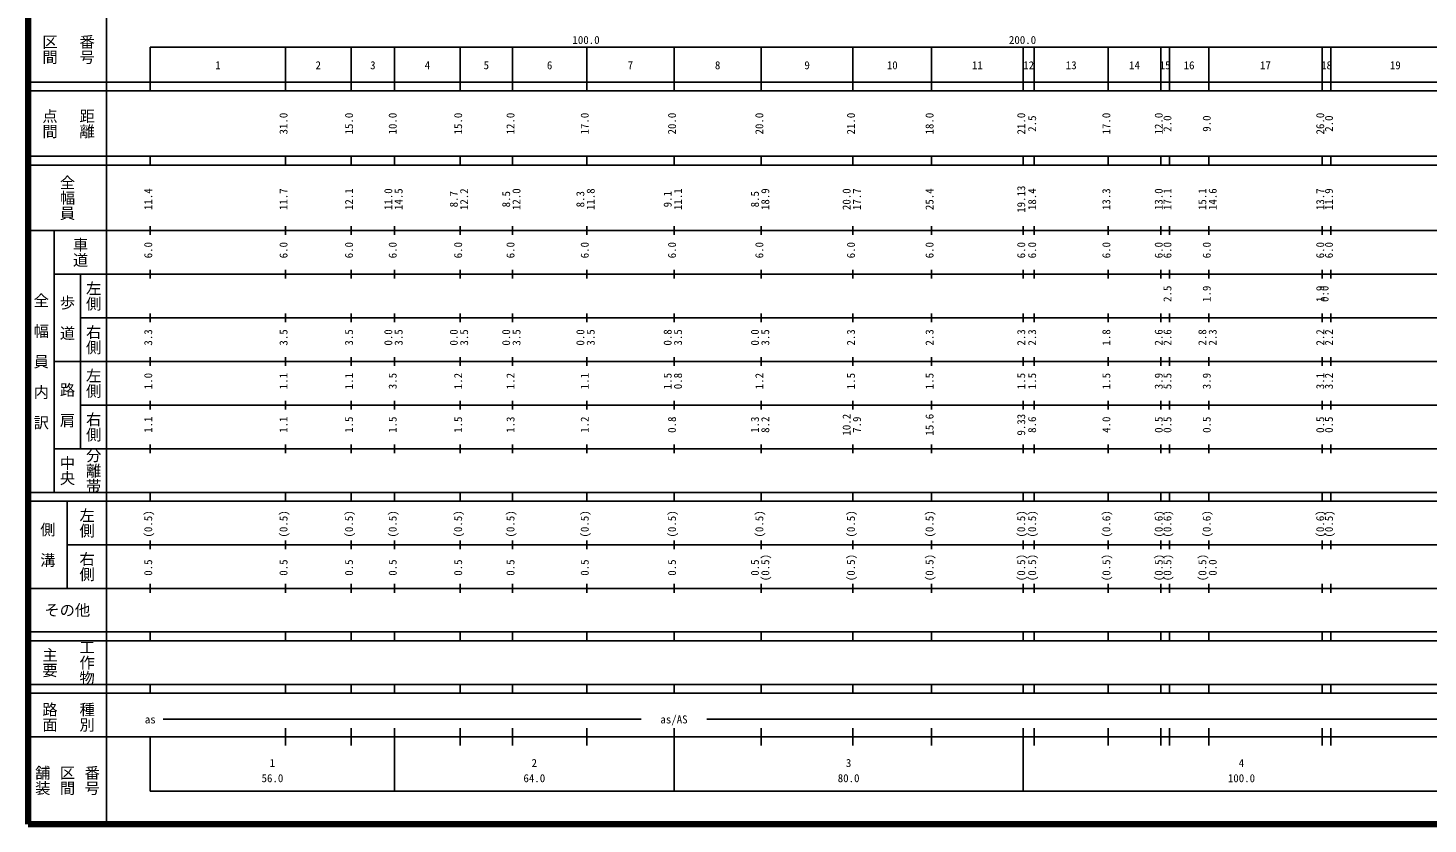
# Model space of a CAD drawing. Units: millimetres on the paper, enlarged 1000 times. Extents: x 40000 to 680000, y 20000 to 380000.
# Drawn here: x 40000 to 360738, y 20000 to 202409 of the extents above; entities that cross this region are included whole.
import ezdxf
from ezdxf.enums import TextEntityAlignment as Align

# ---------------------------------------------------------------- set-up
doc = ezdxf.new("R2010")
doc.units = ezdxf.units.MM
doc.header["$LTSCALE"] = 1000
doc.layers.add('M-TTL', color=2, linetype='Continuous', lineweight=140)
doc.layers.add('M-TTL-BAND', color=7, linetype='Continuous', lineweight=25)
doc.styles.add('@ＭＳ ゴシック', font='')
doc.styles.add('ＭＳ ゴシック', font='')
doc.styles.get('@ＭＳ ゴシック').set_extended_font_data('@MS Gothic')
doc.styles.get('ＭＳ ゴシック').set_extended_font_data('MS Gothic')

msp = doc.modelspace()

# ---------------------------------------------------------------- linework, layer by layer
at = {"layer": 'M-TTL'}
for p, q in [((40000, 380000), (40000, 20000)), ((40000, 20000), (680000, 20000))]:
    msp.add_line(p, q, dxfattribs=at)
at = {"layer": 'M-TTL-BAND'}
for p, q in [((58000, 370000), (58000, 20000)), ((68000, 198000), (579000, 198000)), ((68000, 198000), (68000, 188000)), ((99000, 188000), (99000, 198000)), ((114000, 188000), (114000, 198000)), ((124000, 188000), (124000, 198000)), ((139000, 188000), (139000, 198000)), ((151000, 188000), (151000, 198000)), ((168000, 188000), (168000, 198000)), ((188000, 188000), (188000, 198000)), ((208000, 188000), (208000, 198000)), ((229000, 188000), (229000, 198000)), ((247000, 188000), (247000, 198000)), ((268000, 188000), (268000, 198000)), ((270500, 188000), (270500, 198000)), ((287500, 188000), (287500, 198000)), ((299500, 188000), (299500, 198000)), ((301500, 188000), (301500, 198000)), ((310500, 188000), (310500, 198000)), ((336500, 188000), (336500, 198000)), ((338500, 188000), (338500, 198000)), ((40000, 190000), (579000, 190000)), ((40000, 188000), (579000, 188000)), ((40000, 173000), (579000, 173000)), ((40000, 171000), (579000, 171000)), ((68000, 171000), (68000, 173000)), ((99000, 171000), (99000, 173000)), ((114000, 171000), (114000, 173000)), ((124000, 171000), (124000, 173000)), ((139000, 171000), (139000, 173000)), ((151000, 171000), (151000, 173000)), ((168000, 171000), (168000, 173000)), ((188000, 171000), (188000, 173000)), ((208000, 171000), (208000, 173000)), ((229000, 171000), (229000, 173000)), ((247000, 171000), (247000, 173000)), ((268000, 171000), (268000, 173000)), ((270500, 171000), (270500, 173000)), ((287500, 171000), (287500, 173000)), ((299500, 171000), (299500, 173000)), ((301500, 171000), (301500, 173000)), ((310500, 171000), (310500, 173000)), ((336500, 171000), (336500, 173000)), ((338500, 171000), (338500, 173000)), ((40000, 156000), (579000, 156000)), ((46000, 96000), (46000, 156000)), ((68000, 155000), (68000, 157000)), ((99000, 155000), (99000, 157000)), ((114000, 155000), (114000, 157000)), ((124000, 155000), (124000, 157000)), ((139000, 155000), (139000, 157000)), ((151000, 155000), (151000, 157000)), ((168000, 155000), (168000, 157000)), ((188000, 155000), (188000, 157000)), ((208000, 155000), (208000, 157000)), ((229000, 155000), (229000, 157000)), ((247000, 155000), (247000, 157000)), ((268000, 155000), (268000, 157000)), ((270500, 155000), (270500, 157000)), ((287500, 155000), (287500, 157000)), ((299500, 155000), (299500, 157000)), ((301500, 155000), (301500, 157000)), ((310500, 155000), (310500, 157000)), ((336500, 155000), (336500, 157000)), ((338500, 155000), (338500, 157000)), ((46000, 146000), (579000, 146000)), ((52000, 146000), (52000, 106000)), ((68000, 145000), (68000, 147000)), ((99000, 145000), (99000, 147000)), ((114000, 145000), (114000, 147000)), ((124000, 145000), (124000, 147000)), ((139000, 145000), (139000, 147000)), ((151000, 145000), (151000, 147000)), ((168000, 145000), (168000, 147000)), ((188000, 145000), (188000, 147000)), ((208000, 145000), (208000, 147000)), ((229000, 145000), (229000, 147000)), ((247000, 145000), (247000, 147000)), ((268000, 145000), (268000, 147000)), ((270500, 145000), (270500, 147000)), ((287500, 145000), (287500, 147000)), ((299500, 145000), (299500, 147000)), ((301500, 145000), (301500, 147000)), ((310500, 145000), (310500, 147000)), ((336500, 145000), (336500, 147000)), ((338500, 145000), (338500, 147000)), ((52000, 136000), (579000, 136000)), ((68000, 135000), (68000, 137000)), ((99000, 135000), (99000, 137000)), ((114000, 135000), (114000, 137000)), ((124000, 135000), (124000, 137000)), ((139000, 135000), (139000, 137000)), ((151000, 135000), (151000, 137000)), ((168000, 135000), (168000, 137000)), ((188000, 135000), (188000, 137000)), ((208000, 135000), (208000, 137000)), ((229000, 135000), (229000, 137000)), ((247000, 135000), (247000, 137000)), ((268000, 135000), (268000, 137000)), ((270500, 135000), (270500, 137000)), ((287500, 135000), (287500, 137000)), ((299500, 135000), (299500, 137000)), ((301500, 135000), (301500, 137000)), ((310500, 135000), (310500, 137000)), ((336500, 135000), (336500, 137000)), ((338500, 135000), (338500, 137000)), ((46000, 126000), (579000, 126000)), ((68000, 125000), (68000, 127000)), ((99000, 125000), (99000, 127000)), ((114000, 125000), (114000, 127000)), ((124000, 125000), (124000, 127000)), ((139000, 125000), (139000, 127000)), ((151000, 125000), (151000, 127000)), ((168000, 125000), (168000, 127000)), ((188000, 125000), (188000, 127000)), ((208000, 125000), (208000, 127000)), ((229000, 125000), (229000, 127000)), ((247000, 125000), (247000, 127000)), ((268000, 125000), (268000, 127000)), ((270500, 125000), (270500, 127000)), ((287500, 125000), (287500, 127000)), ((299500, 125000), (299500, 127000)), ((301500, 125000), (301500, 127000)), ((310500, 125000), (310500, 127000)), ((336500, 125000), (336500, 127000)), ((338500, 125000), (338500, 127000)), ((52000, 116000), (579000, 116000)), ((68000, 115000), (68000, 117000)), ((99000, 115000), (99000, 117000)), ((114000, 115000), (114000, 117000)), ((124000, 115000), (124000, 117000)), ((139000, 115000), (139000, 117000)), ((151000, 115000), (151000, 117000)), ((168000, 115000), (168000, 117000)), ((188000, 115000), (188000, 117000)), ((208000, 115000), (208000, 117000)), ((229000, 115000), (229000, 117000)), ((247000, 115000), (247000, 117000)), ((268000, 115000), (268000, 117000)), ((270500, 115000), (270500, 117000)), ((287500, 115000), (287500, 117000)), ((299500, 115000), (299500, 117000)), ((301500, 115000), (301500, 117000)), ((310500, 115000), (310500, 117000)), ((336500, 115000), (336500, 117000)), ((338500, 115000), (338500, 117000)), ((46000, 106000), (579000, 106000)), ((68000, 105000), (68000, 107000)), ((99000, 105000), (99000, 107000)), ((114000, 105000), (114000, 107000)), ((124000, 105000), (124000, 107000)), ((139000, 105000), (139000, 107000)), ((151000, 105000), (151000, 107000)), ((168000, 105000), (168000, 107000)), ((188000, 105000), (188000, 107000)), ((208000, 105000), (208000, 107000)), ((229000, 105000), (229000, 107000)), ((247000, 105000), (247000, 107000)), ((268000, 105000), (268000, 107000)), ((270500, 105000), (270500, 107000)), ((287500, 105000), (287500, 107000)), ((299500, 105000), (299500, 107000)), ((301500, 105000), (301500, 107000)), ((310500, 105000), (310500, 107000)), ((336500, 105000), (336500, 107000)), ((338500, 105000), (338500, 107000)), ((40000, 96000), (579000, 96000)), ((40000, 94000), (579000, 94000)), ((49000, 94000), (49000, 74000)), ((68000, 94000), (68000, 96000)), ((99000, 94000), (99000, 96000)), ((114000, 94000), (114000, 96000)), ((124000, 94000), (124000, 96000)), ((139000, 94000), (139000, 96000)), ((151000, 94000), (151000, 96000)), ((168000, 94000), (168000, 96000)), ((188000, 94000), (188000, 96000)), ((208000, 94000), (208000, 96000)), ((229000, 94000), (229000, 96000)), ((247000, 94000), (247000, 96000)), ((268000, 94000), (268000, 96000)), ((270500, 94000), (270500, 96000)), ((287500, 94000), (287500, 96000)), ((299500, 94000), (299500, 96000)), ((301500, 94000), (301500, 96000)), ((310500, 94000), (310500, 96000)), ((336500, 94000), (336500, 96000)), ((338500, 94000), (338500, 96000)), ((49000, 84000), (579000, 84000)), ((68000, 83000), (68000, 85000)), ((99000, 83000), (99000, 85000)), ((114000, 83000), (114000, 85000)), ((124000, 83000), (124000, 85000)), ((139000, 83000), (139000, 85000)), ((151000, 83000), (151000, 85000)), ((168000, 83000), (168000, 85000)), ((188000, 83000), (188000, 85000)), ((208000, 83000), (208000, 85000)), ((229000, 83000), (229000, 85000)), ((247000, 83000), (247000, 85000)), ((268000, 83000), (268000, 85000)), ((270500, 83000), (270500, 85000)), ((287500, 83000), (287500, 85000)), ((299500, 83000), (299500, 85000)), ((301500, 83000), (301500, 85000)), ((310500, 83000), (310500, 85000)), ((336500, 83000), (336500, 85000)), ((338500, 83000), (338500, 85000)), ((40000, 74000), (579000, 74000)), ((68000, 73000), (68000, 75000)), ((99000, 73000), (99000, 75000)), ((114000, 73000), (114000, 75000)), ((124000, 73000), (124000, 75000)), ((139000, 73000), (139000, 75000)), ((151000, 73000), (151000, 75000)), ((168000, 73000), (168000, 75000)), ((188000, 73000), (188000, 75000)), ((208000, 73000), (208000, 75000)), ((229000, 73000), (229000, 75000)), ((247000, 73000), (247000, 75000)), ((268000, 73000), (268000, 75000)), ((270500, 73000), (270500, 75000)), ((287500, 73000), (287500, 75000)), ((299500, 73000), (299500, 75000)), ((301500, 73000), (301500, 75000)), ((310500, 73000), (310500, 75000)), ((336500, 73000), (336500, 75000)), ((338500, 73000), (338500, 75000)), ((40000, 64000), (579000, 64000)), ((40000, 62000), (579000, 62000)), ((68000, 62000), (68000, 64000)), ((99000, 62000), (99000, 64000)), ((114000, 62000), (114000, 64000)), ((124000, 62000), (124000, 64000)), ((139000, 62000), (139000, 64000)), ((151000, 62000), (151000, 64000)), ((168000, 62000), (168000, 64000)), ((188000, 62000), (188000, 64000)), ((208000, 62000), (208000, 64000)), ((229000, 62000), (229000, 64000)), ((247000, 62000), (247000, 64000)), ((268000, 62000), (268000, 64000)), ((270500, 62000), (270500, 64000)), ((287500, 62000), (287500, 64000)), ((299500, 62000), (299500, 64000)), ((301500, 62000), (301500, 64000)), ((310500, 62000), (310500, 64000)), ((336500, 62000), (336500, 64000)), ((338500, 62000), (338500, 64000)), ((40000, 52000), (579000, 52000)), ((68000, 50000), (68000, 52000)), ((99000, 50000), (99000, 52000)), ((114000, 50000), (114000, 52000)), ((124000, 50000), (124000, 52000)), ((139000, 50000), (139000, 52000)), ((151000, 50000), (151000, 52000)), ((168000, 50000), (168000, 52000)), ((188000, 50000), (188000, 52000)), ((208000, 50000), (208000, 52000)), ((229000, 50000), (229000, 52000)), ((247000, 50000), (247000, 52000)), ((268000, 50000), (268000, 52000)), ((270500, 50000), (270500, 52000)), ((287500, 50000), (287500, 52000)), ((299500, 50000), (299500, 52000)), ((301500, 50000), (301500, 52000)), ((310500, 50000), (310500, 52000)), ((336500, 50000), (336500, 52000)), ((338500, 50000), (338500, 52000)), ((40000, 50000), (579000, 50000)), ((71000, 44000), (180500, 44000)), ((99000, 38000), (99000, 42000)), ((114000, 38000), (114000, 42000)), ((124000, 27500), (124000, 42000)), ((139000, 38000), (139000, 42000)), ((151000, 38000), (151000, 42000)), ((168000, 38000), (168000, 42000)), ((188000, 27500), (188000, 42000)), ((195500, 44000), (555000, 44000)), ((208000, 38000), (208000, 42000)), ((229000, 38000), (229000, 42000)), ((247000, 38000), (247000, 42000)), ((268000, 27500), (268000, 42000)), ((270500, 38000), (270500, 42000)), ((287500, 38000), (287500, 42000)), ((299500, 38000), (299500, 42000)), ((301500, 38000), (301500, 42000)), ((310500, 38000), (310500, 42000)), ((336500, 38000), (336500, 42000)), ((338500, 38000), (338500, 42000)), ((40000, 40000), (579000, 40000)), ((68000, 40000), (68000, 27500)), ((68000, 27500), (579000, 27500))]:
    msp.add_line(p, q, dxfattribs=at)

# ---------------------------------------------------------------- texts
at = {"layer": 'M-TTL-BAND', "style": '@ＭＳ ゴシック'}
for s, p in [('区間', (45000, 197500)), ('番号', (53500, 197500)), ('点間', (45000, 180500)), ('距離', (53500, 180500)), ('全幅員', (49000, 163500)), ('車道', (52000, 151000)), ('左側', (55000, 141000)), ('全\u3000幅\u3000員\u3000内\u3000訳', (43000, 126000)), ('歩\u3000道', (49000, 136000)), ('右側', (55000, 131000)), ('左側', (55000, 121000)), ('路\u3000肩', (49000, 116000)), ('右側', (55000, 111000)), ('分離帯', (55000, 101000)), ('中央', (49000, 101000)), ('左側', (53500, 89000)), ('側\u3000溝', (44500, 84000)), ('右側', (53500, 79000)), ('工作物', (53500, 57000)), ('主要', (45000, 57000)), ('路面', (45000, 44500)), ('種別', (53500, 44500)), ('舗装', (43333, 30000)), ('区間', (49000, 30000)), ('番号', (54667, 30000))]:
    msp.add_text(s, height=2566, rotation=270, dxfattribs=at).set_placement(p, align=Align.MIDDLE_CENTER)
at = {"layer": 'M-TTL-BAND', "style": 'ＭＳ ゴシック'}
for s, p in [('100.0', (167844, 198195)), ('200.0', (267844, 198195)), ('1', (83500, 192405)), ('2', (106500, 192405)), ('3', (119000, 192405)), ('4', (131500, 192405)), ('5', (145000, 192405)), ('6', (159500, 192405)), ('7', (178000, 192405)), ('8', (198000, 192405)), ('9', (218500, 192405)), ('10', (238000, 192405)), ('11', (257500, 192405)), ('12', (269250, 192405)), ('13', (279000, 192405)), ('14', (293500, 192405)), ('15', (300500, 192405)), ('16', (306000, 192405)), ('17', (323500, 192405)), ('18', (337500, 192405)), ('19', (353250, 192405)), ('as/AS', (188000, 42500)), ('as', (68000, 42500)), ('1', (96000, 32523)), ('2', (156000, 32523)), ('3', (228000, 32523)), ('4', (318000, 32523)), ('56.0', (96000, 29033)), ('64.0', (156000, 29033)), ('80.0', (228000, 29033)), ('100.0', (318000, 29033))]:
    msp.add_text(s, height=1833, dxfattribs=at).set_placement(p, align=Align.BOTTOM_CENTER)
for s, p in [('31.0', (100000, 180500)), ('15.0', (115000, 180500)), ('10.0', (125000, 180500)), ('15.0', (140000, 180500)), ('12.0', (152000, 180500)), ('17.0', (169000, 180500)), ('20.0', (189000, 180500)), ('20.0', (209000, 180500)), ('21.0', (230000, 180500)), ('18.0', (248000, 180500)), ('21.0', (269000, 180500)), ('17.0', (288500, 180500)), ('12.0', (300500, 180500)), ('26.0', (337500, 180500)), ('2.5', (271500, 180500)), ('2.0', (302500, 180500)), ('9.0', (311500, 180500)), ('2.0', (339500, 180500)), ('11.4', (69000, 163174)), ('11.7', (100000, 163174)), ('12.1', (115000, 163174)), ('11.0', (124000, 163174)), ('14.5', (126370, 163174)), ('8.7', (139000, 163174)), ('12.2', (141370, 163174)), ('8.5', (151000, 163174)), ('12.0', (153370, 163174)), ('8.3', (168000, 163174)), ('11.8', (170370, 163174)), ('9.1', (188000, 163174)), ('11.1', (190370, 163174)), ('8.5', (208000, 163174)), ('18.9', (210370, 163174)), ('20.0', (229000, 163174)), ('17.7', (231370, 163174)), ('25.4', (248000, 163174)), ('19.13', (269000, 163174)), ('18.4', (271500, 163174)), ('13.3', (288500, 163174)), ('13.0', (300500, 163174)), ('17.1', (302500, 163174)), ('15.1', (310500, 163174)), ('14.6', (312870, 163174)), ('13.7', (337500, 163174)), ('11.9', (339500, 163174)), ('6.0', (69000, 151500)), ('6.0', (100000, 151500)), ('6.0', (115000, 151500)), ('6.0', (125000, 151500)), ('6.0', (140000, 151500)), ('6.0', (152000, 151500)), ('6.0', (169000, 151500)), ('6.0', (189000, 151500)), ('6.0', (209000, 151500)), ('6.0', (230000, 151500)), ('6.0', (248000, 151500)), ('6.0', (269000, 151500)), ('6.0', (271500, 151500)), ('6.0', (288500, 151500)), ('6.0', (300500, 151500)), ('6.0', (302500, 151500)), ('6.0', (311500, 151500)), ('6.0', (337500, 151500)), ('6.0', (339500, 151500)), ('2.5', (302500, 141500)), ('1.9', (311500, 141500)), ('1.9', (337500, 141500)), ('0.0', (338500, 141500)), ('3.3', (69000, 131500)), ('3.5', (100000, 131500)), ('3.5', (115000, 131500)), ('0.0', (124000, 131500)), ('0.0', (124000, 131500)), ('3.5', (126370, 131500)), ('0.0', (139000, 131500)), ('0.0', (139000, 131500)), ('3.5', (141370, 131500)), ('0.0', (151000, 131500)), ('0.0', (151000, 131500)), ('3.5', (153370, 131500)), ('0.0', (168000, 131500)), ('0.0', (168000, 131500)), ('3.5', (170370, 131500)), ('0.8', (188000, 131500)), ('3.5', (190370, 131500)), ('0.0', (208000, 131500)), ('0.0', (208000, 131500)), ('3.5', (210370, 131500)), ('2.3', (230000, 131500)), ('2.3', (248000, 131500)), ('2.3', (269000, 131500)), ('2.3', (271500, 131500)), ('1.8', (288500, 131500)), ('2.6', (300500, 131500)), ('2.6', (302500, 131500)), ('2.8', (310500, 131500)), ('2.3', (312870, 131500)), ('2.2', (337500, 131500)), ('2.2', (339500, 131500)), ('1.0', (69000, 121500)), ('1.1', (100000, 121500)), ('1.1', (115000, 121500)), ('3.5', (125000, 121500)), ('1.2', (140000, 121500)), ('1.2', (152000, 121500)), ('1.1', (169000, 121500)), ('1.5', (188000, 121500)), ('0.8', (190370, 121500)), ('1.2', (209000, 121500)), ('1.5', (230000, 121500)), ('1.5', (248000, 121500)), ('1.5', (269000, 121500)), ('1.5', (271500, 121500)), ('1.5', (288500, 121500)), ('3.9', (300500, 121500)), ('5.5', (302500, 121500)), ('3.9', (311500, 121500)), ('3.1', (337500, 121500)), ('3.2', (339500, 121500)), ('1.1', (69000, 111500)), ('1.1', (100000, 111500)), ('1.5', (115000, 111500)), ('1.5', (125000, 111500)), ('1.5', (140000, 111500)), ('1.3', (152000, 111500)), ('1.2', (169000, 111500)), ('0.8', (189000, 111500)), ('1.3', (208000, 111500)), ('8.2', (210370, 111500)), ('10.2', (229000, 111500)), ('7.9', (231370, 111500)), ('15.6', (248000, 111500)), ('9.33', (269000, 111500)), ('8.6', (271500, 111500)), ('4.0', (288500, 111500)), ('0.5', (300500, 111500)), ('0.5', (302500, 111500)), ('0.5', (311500, 111500)), ('0.5', (337500, 111500)), ('0.5', (339500, 111500)), ('(0.5)', (69000, 88764)), ('(0.5)', (100000, 88764)), ('(0.5)', (115000, 88764)), ('(0.5)', (125000, 88764)), ('(0.5)', (140000, 88764)), ('(0.5)', (152000, 88764)), ('(0.5)', (169000, 88764)), ('(0.5)', (189000, 88764)), ('(0.5)', (209000, 88764)), ('(0.5)', (230000, 88764)), ('(0.5)', (248000, 88764)), ('(0.5)', (269000, 88764)), ('(0.5)', (271500, 88764)), ('(0.6)', (288500, 88764)), ('(0.6)', (300500, 88764)), ('(0.6)', (302500, 88764)), ('(0.6)', (311500, 88764)), ('(0.6)', (337500, 88764)), ('(0.5)', (339500, 88764)), ('0.5', (69000, 78764)), ('0.5', (100000, 78764)), ('0.5', (115000, 78764)), ('0.5', (125000, 78764)), ('0.5', (140000, 78764)), ('0.5', (152000, 78764)), ('0.5', (169000, 78764)), ('0.5', (189000, 78764)), ('0.5', (208000, 78764)), ('(0.5)', (210370, 78764)), ('(0.5)', (230000, 78764)), ('(0.5)', (248000, 78764)), ('(0.5)', (269000, 78764)), ('(0.5)', (271500, 78764)), ('(0.5)', (288500, 78764)), ('(0.5)', (300500, 78764)), ('(0.5)', (302500, 78764)), ('(0.5)', (310500, 78764)), ('0.0', (312870, 78764))]:
    msp.add_text(s, height=1833, rotation=90, dxfattribs=at).set_placement(p, align=Align.BOTTOM_CENTER)
msp.add_text('その他', height=2566, dxfattribs=at).set_placement((49000, 69000), align=Align.MIDDLE_CENTER)

doc.saveas('drawing.dxf')
